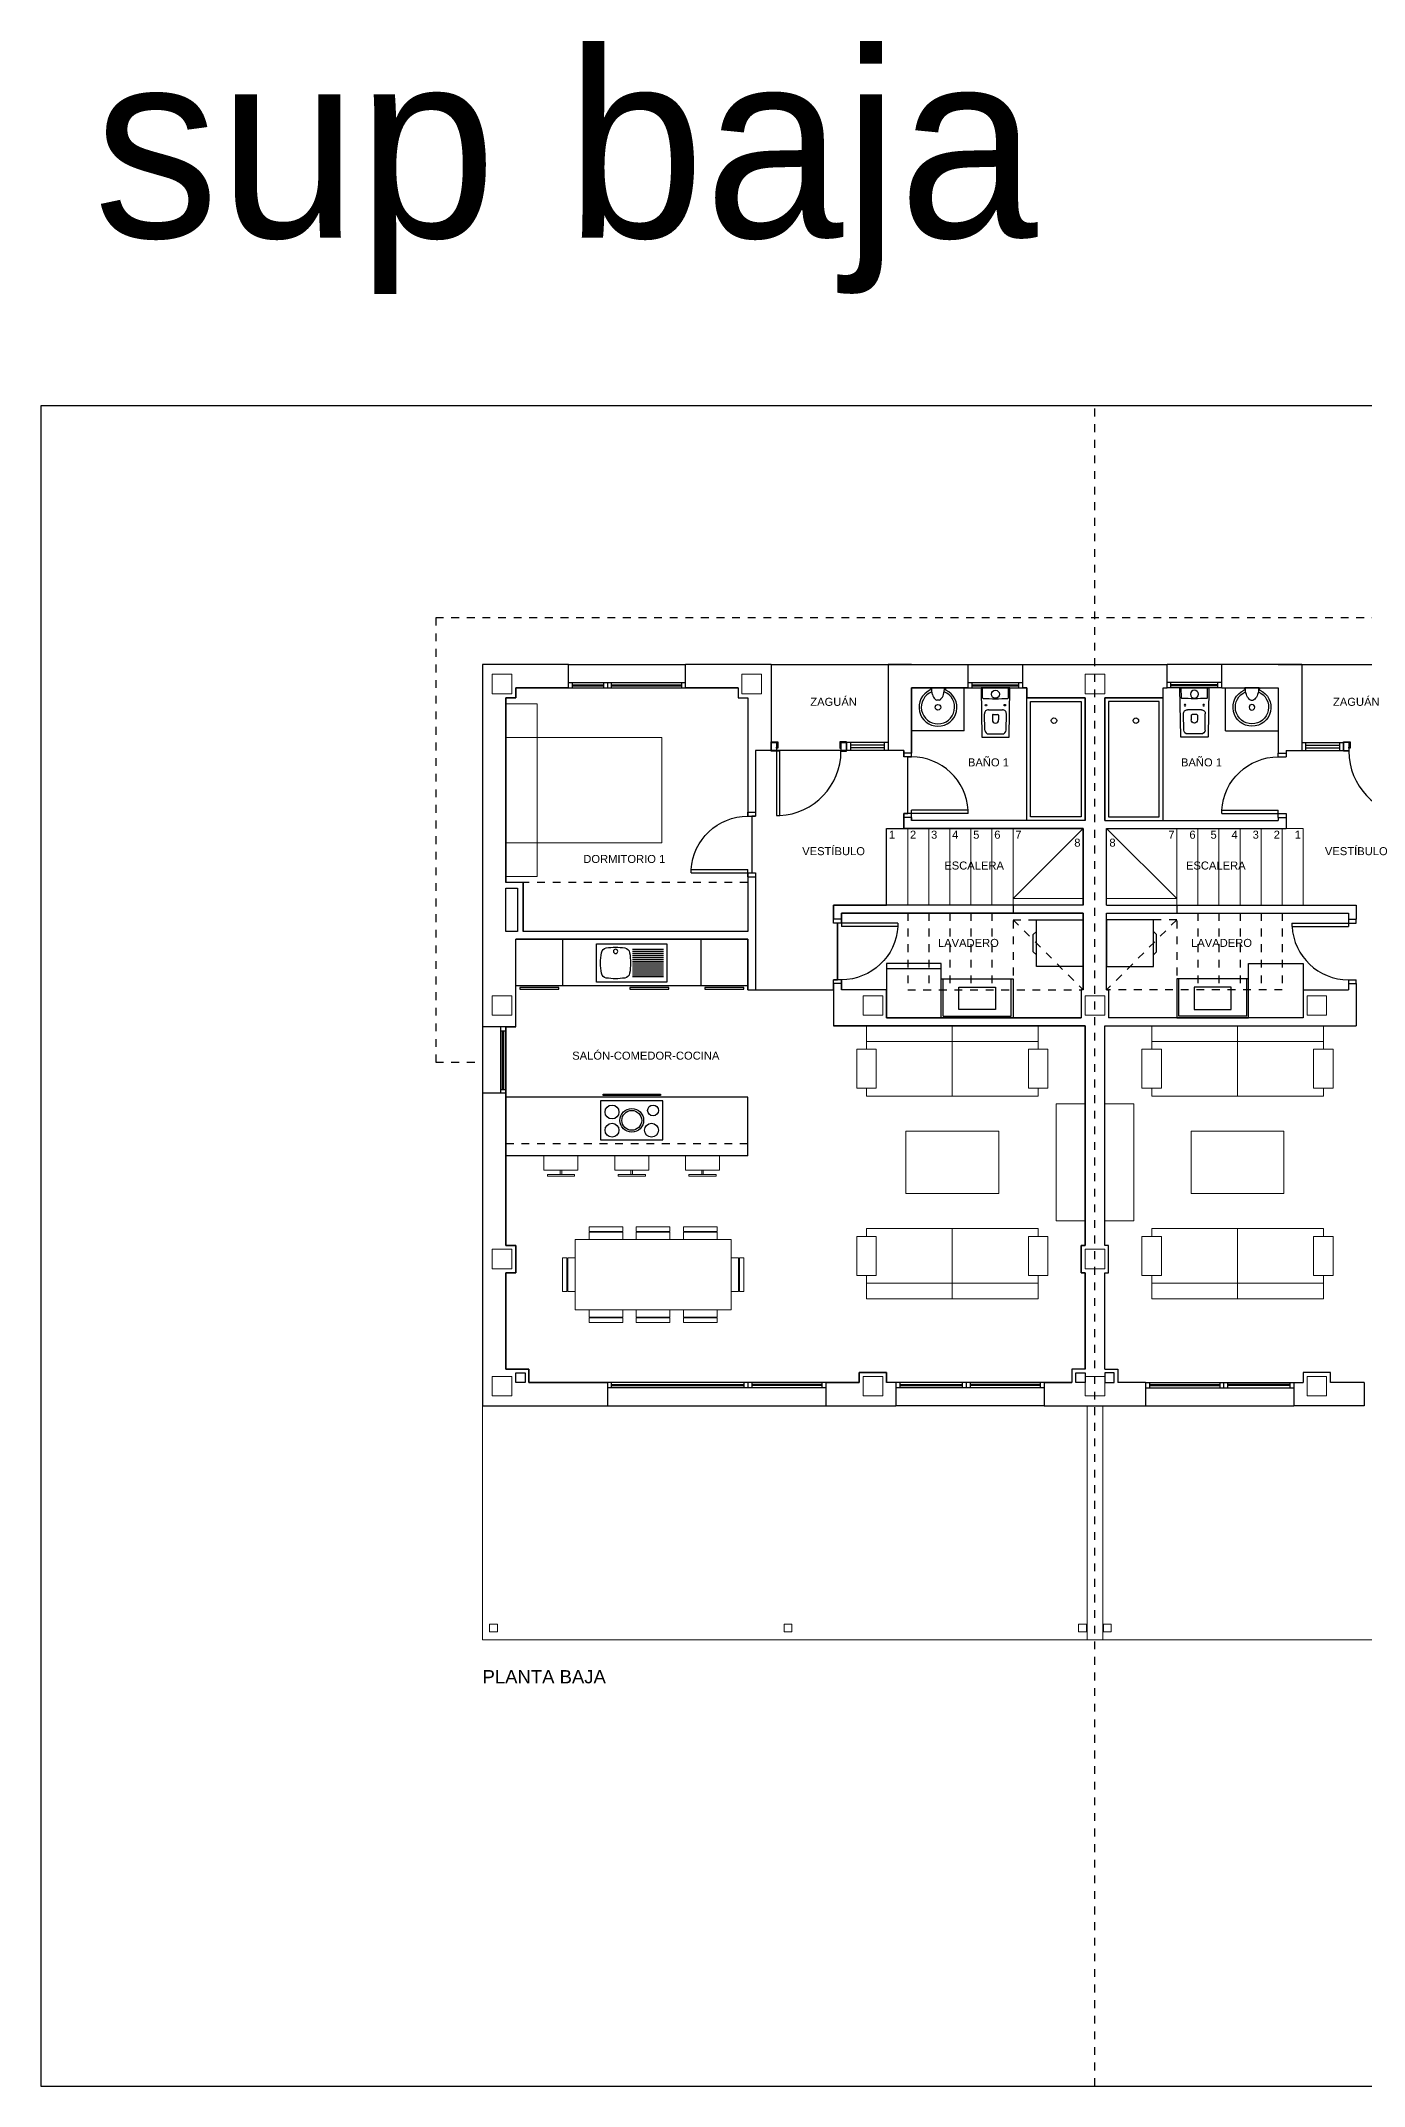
# Model space of a CAD drawing. Header units: millimetres. Extents: x 441156 to 441653, y 4514887 to 4515266.
# Drawn here: x 441397.92 to 441414.88, y 4515196.28 to 4515222.49 of the extents above; entities that cross this region are included whole.
import ezdxf
from ezdxf.enums import TextEntityAlignment as Align

# ---------------------------------------------------------------- set-up
doc = ezdxf.new("R2010")
doc.units = ezdxf.units.MM
doc.linetypes.add('CONTINUA', pattern=[0])
doc.linetypes.add('RAYITAS', pattern=[0.375, 0.25, -0.125])
for name, color, linetype, plot in [('01_cartela', 6, 'Continuous', False), ('01_med rodapié', 7, 'Continuous', False), ('01_superficies', 30, 'Continuous', False)]:
    doc.layers.add(name, color=color, linetype=linetype, plot=plot)
for name, color, linetype, lineweight in [('01_muebles_B', 254, 'Continuous', 5), ('01_pilares baja', 5, 'Continuous', 20), ('01_varios', 4, 'Continuous', 0)]:
    doc.layers.add(name, color=color, linetype=linetype, lineweight=lineweight)
for name, color, linetype in [('01_muros', 1, 'Continuous'), ('01_proyección', 4, 'RAYITAS'), ('01_puertas', 2, 'Continuous'), ('01_sanitarios', 250, 'Continuous'), ('01_tabiques', 3, 'Continuous'), ('01_texto cartela', 5, 'Continuous'), ('01_textos', 7, 'Continuous'), ('01_ventanas', 2, 'Continuous')]:
    doc.layers.add(name, color=color, linetype=linetype)
doc.styles.add('Century Gothic_6', font='', dxfattribs={"height": 11})
doc.styles.add('Estilo1', font='swissel.ttf')
doc.styles.add('NIEVES2', font='sanss___.ttf')
doc.styles.get('Century Gothic_6').set_extended_font_data('Century Gothic')

# ---------------------------------------------------------------- blocks, each defined once
blk = doc.blocks.new('P725-10')
for p, q in [((-0.05, 0.824), (-0.091, 0.824)), ((-0.091, 0.824), (-0.091, 0.1)), ((-0.05, 0.824), (-0.05, 0)), ((-0.775, 0.1), (-0.825, 0.1)), ((-0.825, 0), (-0.775, 0)), ((-0.775, 0.1), (-0.775, 0)), ((0, 0.1), (-0.091, 0.1)), ((-0.05, 0), (0, 0))]:
    blk.add_line(p, q)
blk.add_arc((-0.05, 0.1), 0.725, 93.2758, 180)
blk = doc.blocks.new('5-fuegos')
blk.add_lwpolyline([(-0.4, -0.25), (0.4, -0.25), (0.4, 0.25), (-0.4, 0.25)], close=True)
for centre, radius in [((-0.253, 0.107), 0.089), ((0, 0), 0.152), ((0, 0), 0.127), ((0.273, 0.127), 0.0693), ((-0.253, -0.127), 0.089), ((0.253, -0.127), 0.089)]:
    blk.add_circle(centre, radius)
blk = doc.blocks.new('A$C0D2B3CAA')
at = {"layer": '01_sanitarios', "ltscale": 0.5}
for p, q in [((0.49, 0.9), (0, 0.9)), ((0, 0.9), (0, 0)), ((0.07, 0.459), (0.07, 0.855)), ((0.095, 0.459), (0.095, 0.855)), ((0.12, 0.459), (0.12, 0.855)), ((0.145, 0.459), (0.145, 0.855)), ((0.17, 0.459), (0.17, 0.855)), ((0.195, 0.459), (0.195, 0.855)), ((0.22, 0.459), (0.22, 0.855)), ((0.245, 0.459), (0.245, 0.855)), ((0.27, 0.459), (0.27, 0.855)), ((0.295, 0.459), (0.295, 0.855)), ((0.32, 0.459), (0.32, 0.855)), ((0.345, 0.459), (0.345, 0.855)), ((0.37, 0.459), (0.37, 0.855)), ((0.395, 0.459), (0.395, 0.855)), ((0.42, 0.459), (0.42, 0.855)), ((0.49, 0), (0.49, 0.9)), ((0, 0), (0.49, 0))]:
    blk.add_line(p, q, dxfattribs=at)
blk.add_circle((0.394, 0.242), 0.0275, dxfattribs=at)
for centre, radius, start, end in [((0.793, 0.242), 0.75, 170.9213, 189.0787), ((0.126, 0.349), 0.075, 100.1148, 170.9213), ((0.245, -0.316), 0.75, 79.8852, 100.1148), ((0.364, 0.349), 0.075, 9.0787, 79.8852), ((-0.303, 0.242), 0.75, 350.9213, 9.0787), ((0.126, 0.135), 0.075, 189.0787, 259.8852), ((0.245, 0.8), 0.75, 259.8852, 280.1148), ((0.364, 0.135), 0.075, 280.1148, 350.9213)]:
    blk.add_arc(centre, radius, start, end, dxfattribs=at)
blk = doc.blocks.new('lavadora')
blk.add_lwpolyline([(0.6, 0), (0, 0), (0, 0.6), (0.6, 0.6)], close=True)
blk.add_lwpolyline([(0.6, 0.45), (0.64, 0.41), (0.64, 0.19), (0.6, 0.15)])
blk = doc.blocks.new('lav-encimera 2')
at = {"layer": '01_sanitarios'}
for p, q in [((-0.174, -0.017), (-0.174, 0.017)), ((-0.003, 0.107), (-0.019, 0.107)), ((0, 0.104), (0, -0.104)), ((-0.003, -0.107), (-0.019, -0.107))]:
    blk.add_line(p, q, dxfattribs=at)
blk.add_circle((-0.275, 0), 0.04, dxfattribs=at)
for centre, radius, start, end in [((-0.275, 0), 0.27, 24.8749, 335.1251), ((-0.275, 0), 0.237, 22.0656, 338.0564), ((-0.122, 0), 0.0553, 135.6956, 162.5904), ((-0.047, -0.072), 0.159, 106.8165, 135.6956), ((-0.003, -0.217), 0.311, 89.383, 106.8165), ((-0.018, 0.121), 0.0142, 210.5291, 266.214), ((-0.003, 0.104), 0.003, 360, 83.3159), ((-0.122, 0), 0.0553, 197.9532, 224.3044), ((-0.047, 0.073), 0.159, 224.3044, 253.1835), ((-0.003, 0.218), 0.311, 253.1835, 270.617), ((-0.018, -0.121), 0.0142, 93.786, 149.4709), ((-0.003, -0.104), 0.003, 276.6841, 360)]:
    blk.add_arc(centre, radius, start, end, dxfattribs=at)
blk = doc.blocks.new('duravit inodoro cisterna')
at = {"layer": '01_sanitarios', "linetype": 'Continuous'}
for p, q in [((-0.136, 0.541), (-0.14, 0.331)), ((0.086, 0.59), (-0.086, 0.59)), ((0.136, 0.541), (0.14, 0.331)), ((0.09, 0.28), (-0.09, 0.28)), ((-0.04, 0.35), (-0.04, 0.41)), ((0.03, 0.34), (-0.03, 0.34)), ((0.04, 0.35), (0.04, 0.41)), ((-0.166, 0.127), (-0.168, 0)), ((0.166, 0.127), (0.168, 0))]:
    blk.add_line(p, q, dxfattribs=at)
at = {"layer": '01_sanitarios', "linetype": 'Continuous', "flags": 128}
blk.add_lwpolyline([(0.181, 0, 0.414214), (0.185, 0.004), (0.185, 0.005), (0.175, 0.626, 0.436396), (0.171, 0.63), (-0.171, 0.63, 0.436396), (-0.175, 0.626), (-0.185, 0.005), (-0.185, 0.004, 0.414214), (-0.181, 0)], format="xyb", close=True, dxfattribs=at)
at = {"layer": '01_sanitarios', "linetype": 'Continuous'}
for centre, radius in [((-0.12, 0.22), 0.01), ((0, 0.08), 0.051), ((0.12, 0.22), 0.01)]:
    blk.add_circle(centre, radius, dxfattribs=at)
for centre, radius, start, end in [((-0.086, 0.54), 0.05, 90, 179.076), ((0.086, 0.54), 0.05, 0.924, 90), ((-0.09, 0.33), 0.05, 179.076, 270), ((0, 0.41), 0.04, 0, 180), ((-0.03, 0.35), 0.01, 180, 270), ((0.03, 0.35), 0.01, 270, 0), ((0.09, 0.33), 0.05, 270, 0.924), ((-0.159, 0.127), 0.007, 93.0641, 179.076), ((0, -2.844), 2.982, 86.9359, 93.0641), ((0.159, 0.127), 0.007, 0.924, 86.9359)]:
    blk.add_arc(centre, radius, start, end, dxfattribs=at)

msp = doc.modelspace()

# ---------------------------------------------------------------- linework, layer by layer
at = {"layer": '01_cartela', "color": 1}
msp.add_lwpolyline([(441397.922, 4515217.813), (441397.922, 4515196.278), (441428.56, 4515196.278), (441428.56, 4515217.813)], close=True, dxfattribs=at)
at = {"layer": '01_med rodapié', "color": 7, "linetype": 'CONTINUA', "elevation": 0}
msp.add_lwpolyline([(441406.983, 4515210.328), (441406.983, 4515210.978)], dxfattribs=at)
at = {"layer": '01_muebles_B', "linetype": 'CONTINUA'}
for p, q in [((441404.283, 4515213.563, 0), (441404.283, 4515212.213, 0)), ((441409.605, 4515209.868, 0), (441409.605, 4515208.968, 0)), ((441413.261, 4515209.868, 0), (441413.261, 4515208.968, 0)), ((441410.705, 4515209.668, 0), (441408.505, 4515209.668, 0)), ((441412.161, 4515209.668, 0), (441414.361, 4515209.668, 0)), ((441409.605, 4515206.368, 0), (441409.605, 4515207.268, 0)), ((441413.261, 4515206.368, 0), (441413.261, 4515207.268, 0)), ((441410.705, 4515206.568, 0), (441408.505, 4515206.568, 0)), ((441412.161, 4515206.568, 0), (441414.361, 4515206.568, 0))]:
    msp.add_line(p, q, dxfattribs=at)
at = {"layer": '01_muebles_B', "linetype": 'CONTINUA', "elevation": 0}
for points in [[(441403.884, 4515213.563), (441403.884, 4515213.993), (441404.283, 4515213.993), (441404.283, 4515213.563)], [(441405.883, 4515212.213), (441403.883, 4515212.213), (441403.883, 4515213.563), (441405.883, 4515213.563)], [(441403.884, 4515212.213), (441403.884, 4515211.783), (441404.283, 4515211.783), (441404.283, 4515212.213)], [(441408.38, 4515209.568), (441408.38, 4515209.068), (441408.63, 4515209.068), (441408.63, 4515209.568)], [(441410.83, 4515209.568), (441410.83, 4515209.068), (441410.58, 4515209.068), (441410.58, 4515209.568)], [(441412.036, 4515209.568), (441412.036, 4515209.068), (441412.286, 4515209.068), (441412.286, 4515209.568)], [(441414.486, 4515209.568), (441414.486, 4515209.068), (441414.236, 4515209.068), (441414.236, 4515209.568)], [(441411.308, 4515207.369), (441410.934, 4515207.369), (441410.934, 4515208.867), (441411.308, 4515208.867)], [(441411.558, 4515207.369), (441411.932, 4515207.369), (441411.932, 4515208.867), (441411.558, 4515208.867)], [(441410.2, 4515207.718), (441410.2, 4515208.518), (441409.011, 4515208.518), (441409.011, 4515207.718)], [(441412.667, 4515207.718), (441412.667, 4515208.518), (441413.856, 4515208.518), (441413.856, 4515207.718)], [(441404.77, 4515207.128), (441406.77, 4515207.128), (441406.77, 4515206.228), (441404.77, 4515206.228)], [(441404.95, 4515207.29), (441405.381, 4515207.29), (441405.381, 4515207.233), (441404.95, 4515207.233)], [(441404.95, 4515207.222), (441405.381, 4515207.222), (441405.381, 4515207.128), (441404.95, 4515207.128)], [(441405.554, 4515207.29), (441405.986, 4515207.29), (441405.986, 4515207.233), (441405.554, 4515207.233)], [(441405.554, 4515207.222), (441405.986, 4515207.222), (441405.986, 4515207.128), (441405.554, 4515207.128)], [(441406.159, 4515207.29), (441406.591, 4515207.29), (441406.591, 4515207.233), (441406.159, 4515207.233)], [(441406.159, 4515207.222), (441406.591, 4515207.222), (441406.591, 4515207.128), (441406.159, 4515207.128)], [(441408.38, 4515206.668), (441408.38, 4515207.168), (441408.63, 4515207.168), (441408.63, 4515206.668)], [(441410.83, 4515206.668), (441410.83, 4515207.168), (441410.58, 4515207.168), (441410.58, 4515206.668)], [(441412.036, 4515206.668), (441412.036, 4515207.168), (441412.286, 4515207.168), (441412.286, 4515206.668)], [(441414.486, 4515206.668), (441414.486, 4515207.168), (441414.236, 4515207.168), (441414.236, 4515206.668)], [(441404.607, 4515206.893), (441404.607, 4515206.462), (441404.665, 4515206.462), (441404.665, 4515206.893)], [(441404.676, 4515206.893), (441404.676, 4515206.462), (441404.77, 4515206.462), (441404.77, 4515206.893)], [(441406.864, 4515206.893), (441406.864, 4515206.462), (441406.77, 4515206.462), (441406.77, 4515206.893)], [(441406.933, 4515206.893), (441406.933, 4515206.462), (441406.875, 4515206.462), (441406.875, 4515206.893)], [(441404.95, 4515206.134), (441405.381, 4515206.134), (441405.381, 4515206.228), (441404.95, 4515206.228)], [(441404.95, 4515206.065), (441405.381, 4515206.065), (441405.381, 4515206.123), (441404.95, 4515206.123)], [(441405.554, 4515206.134), (441405.986, 4515206.134), (441405.986, 4515206.228), (441405.554, 4515206.228)], [(441405.554, 4515206.065), (441405.986, 4515206.065), (441405.986, 4515206.123), (441405.554, 4515206.123)], [(441406.159, 4515206.134), (441406.591, 4515206.134), (441406.591, 4515206.228), (441406.159, 4515206.228)], [(441406.159, 4515206.065), (441406.591, 4515206.065), (441406.591, 4515206.123), (441406.159, 4515206.123)]]:
    msp.add_lwpolyline(points, close=True, dxfattribs=at)
for points in [[(441408.505, 4515209.568), (441408.505, 4515209.868), (441410.705, 4515209.868), (441410.705, 4515209.568)], [(441414.361, 4515209.568), (441414.361, 4515209.868), (441412.161, 4515209.868), (441412.161, 4515209.568)], [(441410.705, 4515209.068), (441410.705, 4515208.968), (441408.505, 4515208.968), (441408.505, 4515209.068)], [(441412.161, 4515209.068), (441412.161, 4515208.968), (441414.361, 4515208.968), (441414.361, 4515209.068)], [(441410.705, 4515207.168), (441410.705, 4515207.268), (441408.505, 4515207.268), (441408.505, 4515207.168)], [(441412.161, 4515207.168), (441412.161, 4515207.268), (441414.361, 4515207.268), (441414.361, 4515207.168)], [(441408.505, 4515206.668), (441408.505, 4515206.368), (441410.705, 4515206.368), (441410.705, 4515206.668)], [(441414.361, 4515206.668), (441414.361, 4515206.368), (441412.161, 4515206.368), (441412.161, 4515206.668)]]:
    msp.add_lwpolyline(points, dxfattribs=at)
at = {"layer": '01_muebles_B', "linetype": 'CONTINUA'}
for points in [[(441404.371, 4515208.203), (441404.371, 4515208.018), (441404.806, 4515208.018), (441404.806, 4515208.203)], [(441405.713, 4515208.203), (441405.713, 4515208.018), (441405.279, 4515208.018), (441405.279, 4515208.203)], [(441406.62, 4515208.203), (441406.62, 4515208.018), (441406.186, 4515208.018), (441406.186, 4515208.203)]]:
    msp.add_lwpolyline(points, dxfattribs=at)
for points in [[(441404.764, 4515207.941), (441404.764, 4515207.961), (441404.414, 4515207.961), (441404.414, 4515207.941)], [(441404.598, 4515207.961), (441404.598, 4515208.018), (441404.578, 4515208.018), (441404.578, 4515207.961)], [(441405.32, 4515207.941), (441405.32, 4515207.961), (441405.67, 4515207.961), (441405.67, 4515207.941)], [(441405.486, 4515207.961), (441405.486, 4515208.018), (441405.506, 4515208.018), (441405.506, 4515207.961)], [(441406.228, 4515207.941), (441406.228, 4515207.961), (441406.578, 4515207.961), (441406.578, 4515207.941)], [(441406.393, 4515207.961), (441406.393, 4515208.018), (441406.413, 4515208.018), (441406.413, 4515207.961)]]:
    msp.add_lwpolyline(points, close=True, dxfattribs=at)
at = {"layer": '01_muros'}
for p, q in [((441404.683, 4515214.498, 0), (441403.583, 4515214.498, 0)), ((441403.583, 4515214.498, 0), (441403.583, 4515209.853, 0)), ((441404.683, 4515214.198, 0), (441404.683, 4515214.498, 0)), ((441407.283, 4515214.498, 0), (441406.183, 4515214.498, 0)), ((441406.183, 4515214.198, 0), (441406.183, 4515214.498, 0)), ((441407.283, 4515214.498, 0), (441407.283, 4515213.398, 0)), ((441409.083, 4515214.498, 0), (441408.783, 4515214.498, 0)), ((441408.783, 4515214.498, 0), (441408.783, 4515213.398, 0)), ((441408.783, 4515214.498, 0), (441409.808, 4515214.498, 0)), ((441409.808, 4515214.198, 0), (441409.808, 4515214.498, 0)), ((441410.508, 4515214.498, 0), (441412.358, 4515214.498, 0)), ((441410.508, 4515214.198, 0), (441410.508, 4515214.498, 0)), ((441412.358, 4515214.198, 0), (441412.358, 4515214.498, 0)), ((441414.083, 4515214.498, 0), (441413.058, 4515214.498, 0)), ((441413.058, 4515214.198, 0), (441413.058, 4515214.498, 0)), ((441413.783, 4515214.498, 0), (441414.083, 4515214.498, 0)), ((441414.083, 4515214.498, 0), (441414.083, 4515213.398, 0)), ((441404.008, 4515209.853, 0), (441403.583, 4515209.853, 0)), ((441403.883, 4515209.003, 0), (441403.583, 4515209.003, 0)), ((441403.583, 4515209.003, 0), (441403.583, 4515204.998, 0)), ((441405.183, 4515205.298, 0), (441405.183, 4515204.998, 0)), ((441407.983, 4515205.298, 0), (441407.983, 4515204.998, 0)), ((441408.883, 4515205.298, 0), (441408.883, 4515204.998, 0)), ((441410.783, 4515205.298, 0), (441410.783, 4515204.998, 0)), ((441412.083, 4515205.298, 0), (441412.083, 4515204.998, 0)), ((441413.983, 4515205.298, 0), (441413.983, 4515204.998, 0)), ((441414.883, 4515205.298, 0), (441414.883, 4515204.998, 0)), ((441403.583, 4515204.998, 0), (441405.183, 4515204.998, 0)), ((441407.983, 4515204.998, 0), (441408.883, 4515204.998, 0)), ((441410.783, 4515204.998, 0), (441412.083, 4515204.998, 0)), ((441414.883, 4515204.998, 0), (441413.983, 4515204.998, 0))]:
    msp.add_line(p, q, dxfattribs=at)
at = {"layer": '01_pilares baja'}
for points in [[(441403.958, 4515214.123), (441403.708, 4515214.123), (441403.708, 4515214.373), (441403.958, 4515214.373), (441403.958, 4515214.123)], [(441407.158, 4515214.123), (441406.908, 4515214.123), (441406.908, 4515214.373), (441407.158, 4515214.373), (441407.158, 4515214.123)], [(441411.308, 4515214.373), (441411.558, 4515214.373), (441411.558, 4515214.123), (441411.308, 4515214.123), (441411.308, 4515214.373)], [(441403.958, 4515210.003), (441403.708, 4515210.003), (441403.708, 4515210.253), (441403.958, 4515210.253), (441403.958, 4515210.003)], [(441408.713, 4515210.003), (441408.463, 4515210.003), (441408.463, 4515210.253), (441408.713, 4515210.253), (441408.713, 4515210.003)], [(441411.308, 4515210.003), (441411.558, 4515210.003), (441411.558, 4515210.253), (441411.308, 4515210.253), (441411.308, 4515210.003)], [(441414.153, 4515210.003), (441414.403, 4515210.003), (441414.403, 4515210.253), (441414.153, 4515210.253), (441414.153, 4515210.003)], [(441403.958, 4515206.753), (441403.708, 4515206.753), (441403.708, 4515207.003), (441403.958, 4515207.003), (441403.958, 4515206.753)], [(441411.308, 4515206.753), (441411.558, 4515206.753), (441411.558, 4515207.003), (441411.308, 4515207.003), (441411.308, 4515206.753)], [(441403.958, 4515205.123), (441403.708, 4515205.123), (441403.708, 4515205.373), (441403.958, 4515205.373), (441403.958, 4515205.123)], [(441408.713, 4515205.123), (441408.463, 4515205.123), (441408.463, 4515205.373), (441408.713, 4515205.373), (441408.713, 4515205.123)], [(441411.308, 4515205.123), (441411.558, 4515205.123), (441411.558, 4515205.373), (441411.308, 4515205.373), (441411.308, 4515205.123)], [(441414.153, 4515205.123), (441414.403, 4515205.123), (441414.403, 4515205.373), (441414.153, 4515205.373), (441414.153, 4515205.123)]]:
    msp.add_lwpolyline(points, close=True, dxfattribs=at)
at = {"layer": '01_proyección', "color": 10, "ltscale": 0.25}
msp.add_line((441411.433, 4515196.278), (441411.433, 4515217.813, 0), dxfattribs=at)
at = {"layer": '01_proyección', "color": 120, "ltscale": 0.25}
for p, q in [((441406.983, 4515211.703, 0), (441404.103, 4515211.703, 0)), ((441409.033, 4515211.313, 0), (441409.033, 4515210.328, 0)), ((441409.303, 4515211.313, 0), (441409.303, 4515210.328, 0)), ((441409.573, 4515211.313, 0), (441409.573, 4515210.328, 0)), ((441409.843, 4515211.313, 0), (441409.843, 4515210.328, 0)), ((441410.113, 4515211.313, 0), (441410.113, 4515210.328, 0)), ((441410.383, 4515211.413, 0), (441410.383, 4515210.328, 0)), ((441412.483, 4515211.413, 0), (441412.483, 4515210.328, 0)), ((441412.753, 4515211.313, 0), (441412.753, 4515210.328, 0)), ((441413.023, 4515211.313, 0), (441413.023, 4515210.328, 0)), ((441413.293, 4515211.313, 0), (441413.293, 4515210.328, 0)), ((441413.563, 4515211.313, 0), (441413.563, 4515210.328, 0)), ((441413.833, 4515211.313, 0), (441413.833, 4515210.328, 0)), ((441410.383, 4515211.228, 0), (441411.283, 4515211.228, 0)), ((441410.383, 4515211.228, 0), (441411.283, 4515210.328, 0)), ((441412.483, 4515211.228, 0), (441411.583, 4515211.228, 0)), ((441412.483, 4515211.228, 0), (441411.583, 4515210.328, 0)), ((441409.033, 4515210.328, 0), (441411.258, 4515210.328, 0)), ((441413.833, 4515210.328, 0), (441411.608, 4515210.328, 0)), ((441406.983, 4515208.353, 0), (441403.883, 4515208.353, 0))]:
    msp.add_line(p, q, dxfattribs=at)
at = {"layer": '01_proyección', "color": 120, "ltscale": 0.25, "elevation": 0}
msp.add_lwpolyline([(441419.283, 4515209.403), (441419.883, 4515209.403), (441419.883, 4515215.098), (441402.983, 4515215.098), (441402.983, 4515209.403), (441403.583, 4515209.403)], dxfattribs=at)
at = {"layer": '01_puertas', "color": 2, "linetype": 'CONTINUA'}
for p, q in [((441407.293, 4515213.398, 0), (441407.353, 4515213.398, 0)), ((441407.353, 4515213.428, 0), (441407.353, 4515213.398, 0)), ((441407.368, 4515213.498, 0), (441407.368, 4515213.438, 0)), ((441408.163, 4515213.498, 0), (441408.163, 4515213.438, 0)), ((441408.178, 4515213.428, 0), (441408.178, 4515213.398, 0)), ((441408.248, 4515213.498, 0), (441408.248, 4515213.398, 0)), ((441408.783, 4515213.498, 0), (441408.248, 4515213.498, 0)), ((441408.783, 4515213.398, 0), (441408.248, 4515213.398, 0)), ((441408.298, 4515213.498, 0), (441408.298, 4515213.398, 0)), ((441408.733, 4515213.465, 0), (441408.298, 4515213.465, 0)), ((441408.733, 4515213.431, 0), (441408.298, 4515213.431, 0)), ((441408.733, 4515213.498, 0), (441408.733, 4515213.398, 0)), ((441414.083, 4515213.498, 0), (441414.618, 4515213.498, 0)), ((441414.083, 4515213.398, 0), (441414.618, 4515213.398, 0)), ((441414.133, 4515213.498, 0), (441414.133, 4515213.398, 0)), ((441414.133, 4515213.465, 0), (441414.568, 4515213.465, 0)), ((441414.133, 4515213.431, 0), (441414.568, 4515213.431, 0)), ((441414.568, 4515213.498, 0), (441414.568, 4515213.398, 0)), ((441414.618, 4515213.498, 0), (441414.618, 4515213.398, 0)), ((441414.688, 4515213.428, 0), (441414.688, 4515213.398, 0)), ((441414.703, 4515213.498, 0), (441414.703, 4515213.438, 0))]:
    msp.add_line(p, q, dxfattribs=at)
at = {"layer": '01_puertas', "color": 2, "linetype": 'CONTINUA', "elevation": 0}
for points in [[(441407.368, 4515213.508), (441407.368, 4515213.498), (441407.283, 4515213.498), (441407.283, 4515213.508)], [(441407.353, 4515213.398), (441407.283, 4515213.398), (441407.283, 4515213.498), (441407.353, 4515213.498)], [(441407.353, 4515213.398), (441407.353, 4515213.388), (441407.283, 4515213.388), (441407.283, 4515213.398)], [(441407.368, 4515213.438), (441407.368, 4515213.428), (441407.353, 4515213.428), (441407.353, 4515213.438)], [(441408.163, 4515213.508), (441408.163, 4515213.498), (441408.248, 4515213.498), (441408.248, 4515213.508)], [(441408.163, 4515213.438), (441408.163, 4515213.428), (441408.178, 4515213.428), (441408.178, 4515213.438)], [(441408.178, 4515213.398), (441408.178, 4515213.388), (441408.248, 4515213.388), (441408.248, 4515213.398)], [(441414.703, 4515213.508), (441414.703, 4515213.498), (441414.618, 4515213.498), (441414.618, 4515213.508)], [(441414.688, 4515213.398), (441414.688, 4515213.388), (441414.618, 4515213.388), (441414.618, 4515213.398)], [(441414.703, 4515213.438), (441414.703, 4515213.428), (441414.688, 4515213.428), (441414.688, 4515213.438)], [(441407.353, 4515213.388), (441407.353, 4515212.563), (441407.393, 4515212.563), (441407.393, 4515213.388)]]:
    msp.add_lwpolyline(points, close=True, dxfattribs=at)
for points in [[(441408.178, 4515213.498), (441408.178, 4515213.398)], [(441408.248, 4515213.398), (441408.248, 4515213.498)], [(441414.618, 4515213.398), (441414.618, 4515213.498)], [(441414.688, 4515213.498), (441414.688, 4515213.398)]]:
    msp.add_lwpolyline(points, dxfattribs=at)
at = {"layer": '01_puertas', "color": 2, "linetype": 'CONTINUA'}
for centre, start, end in [((441407.351, 4515213.389, 0), 272.8856, 359.9505), ((441415.515, 4515213.389, 0), 180.0495, 267.1144)]:
    msp.add_arc(centre, 0.827, start, end, dxfattribs=at)
at = {"layer": '01_sanitarios', "linetype": 'CONTINUA'}
for p, q in [((441409.758, 4515213.648, 0), (441409.758, 4515214.198, 0)), ((441413.108, 4515213.648, 0), (441413.108, 4515214.198, 0)), ((441409.758, 4515213.648, 0), (441409.083, 4515213.648, 0)), ((441413.108, 4515213.648, 0), (441413.783, 4515213.648, 0)), ((441404.608, 4515210.978, 0), (441404.608, 4515210.378, 0)), ((441406.383, 4515210.978, 0), (441406.383, 4515210.378, 0)), ((441409.463, 4515210.598, 0), (441408.763, 4515210.598, 0)), ((441406.983, 4515210.378, 0), (441404.008, 4515210.378, 0)), ((441409.488, 4515209.993, 0), (441409.488, 4515210.468, 0)), ((441410.358, 4515209.993, 0), (441410.358, 4515210.468, 0)), ((441412.508, 4515209.993, 0), (441412.508, 4515210.468, 0)), ((441413.378, 4515209.993, 0), (441413.378, 4515210.468, 0)), ((441409.488, 4515209.993, 0), (441410.358, 4515209.993, 0)), ((441413.378, 4515209.993, 0), (441412.508, 4515209.993, 0)), ((441406.983, 4515208.953, 0), (441403.883, 4515208.953, 0)), ((441406.983, 4515208.203, 0), (441406.983, 4515208.953, 0)), ((441406.983, 4515208.203, 0), (441403.883, 4515208.203, 0))]:
    msp.add_line(p, q, dxfattribs=at)
at = {"layer": '01_sanitarios', "linetype": 'CONTINUA', "elevation": 0}
for points in [[(441410.558, 4515214.073), (441411.308, 4515214.073), (441411.308, 4515212.498), (441410.558, 4515212.498)], [(441410.608, 4515214.023), (441411.258, 4515214.023), (441411.258, 4515212.548), (441410.608, 4515212.548)], [(441412.308, 4515214.073), (441411.558, 4515214.073), (441411.558, 4515212.498), (441412.308, 4515212.498)], [(441412.258, 4515214.023), (441411.608, 4515214.023), (441411.608, 4515212.548), (441412.258, 4515212.548)], [(441408.763, 4515210.668), (441408.763, 4515209.968), (441409.463, 4515209.968), (441409.463, 4515210.668)], [(441414.103, 4515210.668), (441414.103, 4515209.968), (441413.403, 4515209.968), (441413.403, 4515210.668)], [(441404.061, 4515210.358), (441404.061, 4515210.338), (441404.561, 4515210.338), (441404.561, 4515210.358)], [(441406.433, 4515210.358), (441406.433, 4515210.338), (441406.933, 4515210.338), (441406.933, 4515210.358)], [(441409.463, 4515210.468), (441410.383, 4515210.468), (441410.383, 4515209.968), (441409.463, 4515209.968)], [(441409.687, 4515210.361), (441410.159, 4515210.361), (441410.159, 4515210.075), (441409.687, 4515210.075)], [(441413.403, 4515210.468), (441412.483, 4515210.468), (441412.483, 4515209.968), (441413.403, 4515209.968)], [(441413.179, 4515210.361), (441412.707, 4515210.361), (441412.707, 4515210.075), (441413.179, 4515210.075)]]:
    msp.add_lwpolyline(points, close=True, dxfattribs=at)
at = {"layer": '01_sanitarios', "linetype": 'CONTINUA'}
for points in [[(441405.47, 4515210.358), (441405.47, 4515210.338), (441405.97, 4515210.338), (441405.97, 4515210.358)], [(441405.863, 4515208.973), (441405.128, 4515208.973), (441405.128, 4515208.993), (441405.863, 4515208.993)]]:
    msp.add_lwpolyline(points, close=True, dxfattribs=at)
for centre in [(441410.908, 4515213.779, 0), (441411.958, 4515213.779, 0)]:
    msp.add_circle(centre, 0.035, dxfattribs=at)
at = {"layer": '01_superficies', "linetype": 'CONTINUA', "elevation": 0}
for points in [[(441404.008, 4515214.198), (441406.858, 4515214.198), (441406.858, 4515214.073), (441406.983, 4515214.073), (441406.983, 4515212.554), (441407.033, 4515212.554), (441407.033, 4515211.829), (441406.983, 4515211.824), (441406.983, 4515211.078), (441404.103, 4515211.078), (441404.103, 4515211.703), (441403.883, 4515211.703), (441403.883, 4515214.073), (441404.008, 4515214.073)], [(441409.033, 4515213.314), (441409.083, 4515213.314), (441409.083, 4515214.198), (441410.558, 4515214.198), (441410.558, 4515214.073), (441411.308, 4515214.073), (441411.308, 4515212.498), (441409.083, 4515212.498), (441409.083, 4515212.539), (441409.083, 4515212.589), (441409.033, 4515212.589)], [(441408.763, 4515212.398), (441411.283, 4515212.398), (441411.283, 4515211.413), (441408.763, 4515211.413)], [(441408.133, 4515210.458), (441408.133, 4515211.183), (441408.183, 4515211.187), (441408.183, 4515211.313), (441411.283, 4515211.313), (441411.283, 4515210.328), (441411.258, 4515210.328), (441411.258, 4515209.968), (441408.763, 4515209.968), (441408.763, 4515210.328), (441408.183, 4515210.328), (441408.183, 4515210.458), (441408.133, 4515210.458), (441408.133, 4515211.183)], [(441404.008, 4515210.978), (441406.983, 4515210.978), (441406.983, 4515210.328), (441408.083, 4515210.328), (441408.083, 4515209.868), (441411.308, 4515209.868), (441411.308, 4515207.053), (441411.258, 4515207.053), (441411.258, 4515206.703), (441411.308, 4515206.703), (441411.308, 4515205.468), (441411.138, 4515205.468), (441411.138, 4515205.298), (441408.763, 4515205.298), (441408.763, 4515205.423), (441408.413, 4515205.423), (441408.413, 4515205.298), (441404.178, 4515205.298), (441404.178, 4515205.468), (441403.883, 4515205.468), (441403.883, 4515206.703), (441404.008, 4515206.703), (441404.008, 4515207.053), (441403.883, 4515207.053), (441403.883, 4515209.853), (441404.008, 4515209.853)]]:
    msp.add_lwpolyline(points, close=True, dxfattribs=at)
msp.add_lwpolyline([(441407.083, 4515213.398), (441407.083, 4515212.554), (441407.033, 4515212.554), (441407.033, 4515211.829), (441407.083, 4515211.829), (441407.083, 4515210.328), (441408.083, 4515210.328), (441408.083, 4515210.458), (441408.133, 4515210.458), (441408.133, 4515211.183), (441408.083, 4515211.183), (441408.083, 4515211.413), (441408.763, 4515211.413), (441408.763, 4515212.398), (441408.983, 4515212.398), (441408.983, 4515212.589), (441409.033, 4515212.589), (441409.033, 4515213.314), (441408.983, 4515213.314), (441408.983, 4515213.398), (441407.083, 4515213.398)], dxfattribs=at)
at = {"layer": '01_tabiques'}
for p, q in [((441404.683, 4515214.198, 0), (441404.008, 4515214.198, 0)), ((441404.008, 4515214.198, 0), (441404.008, 4515214.073, 0)), ((441406.858, 4515214.198, 0), (441406.183, 4515214.198, 0)), ((441406.858, 4515214.198, 0), (441406.858, 4515214.073, 0)), ((441409.083, 4515214.198, 0), (441409.083, 4515213.364, 0)), ((441409.808, 4515214.198, 0), (441409.083, 4515214.198, 0)), ((441410.558, 4515214.198, 0), (441410.508, 4515214.198, 0)), ((441410.558, 4515214.073, 0), (441410.558, 4515214.198, 0)), ((441412.308, 4515214.073, 0), (441412.308, 4515214.198, 0)), ((441412.308, 4515214.198, 0), (441412.358, 4515214.198, 0)), ((441413.058, 4515214.198, 0), (441413.783, 4515214.198, 0)), ((441413.783, 4515214.198, 0), (441413.783, 4515213.364, 0)), ((441403.883, 4515214.073, 0), (441403.883, 4515211.703, 0)), ((441404.008, 4515214.073, 0), (441403.883, 4515214.073, 0)), ((441406.858, 4515214.073, 0), (441406.983, 4515214.073, 0)), ((441406.983, 4515214.073, 0), (441406.983, 4515212.604, 0)), ((441411.308, 4515214.073, 0), (441410.558, 4515214.073, 0)), ((441411.308, 4515212.498, 0), (441411.308, 4515214.073, 0)), ((441411.558, 4515212.498, 0), (441411.558, 4515214.073, 0)), ((441411.558, 4515214.073, 0), (441412.308, 4515214.073, 0)), ((441407.283, 4515213.398, 0), (441407.083, 4515213.398, 0)), ((441407.083, 4515213.398, 0), (441407.083, 4515212.604, 0)), ((441408.983, 4515213.398, 0), (441408.783, 4515213.398, 0)), ((441408.983, 4515213.398, 0), (441408.983, 4515213.364, 0)), ((441413.883, 4515213.398, 0), (441414.083, 4515213.398, 0)), ((441413.883, 4515213.398, 0), (441413.883, 4515213.364, 0)), ((441409.083, 4515213.364, 0), (441408.983, 4515213.364, 0)), ((441413.783, 4515213.364, 0), (441413.883, 4515213.364, 0)), ((441406.983, 4515212.604, 0), (441407.083, 4515212.604, 0)), ((441408.983, 4515212.539, 0), (441408.983, 4515212.398, 0)), ((441409.083, 4515212.539, 0), (441408.983, 4515212.539, 0)), ((441411.283, 4515212.398, 0), (441408.983, 4515212.398, 0)), ((441409.083, 4515212.539, 0), (441409.083, 4515212.498, 0)), ((441411.308, 4515212.498, 0), (441409.083, 4515212.498, 0)), ((441411.283, 4515211.413, 0), (441411.283, 4515212.398, 0)), ((441411.583, 4515212.398, 0), (441413.883, 4515212.398, 0)), ((441411.583, 4515211.413, 0), (441411.583, 4515212.398, 0)), ((441411.608, 4515212.498, 0), (441413.783, 4515212.498, 0)), ((441413.783, 4515212.539, 0), (441413.783, 4515212.498, 0)), ((441413.783, 4515212.539, 0), (441413.883, 4515212.539, 0)), ((441413.883, 4515212.539, 0), (441413.883, 4515212.398, 0)), ((441404.103, 4515211.703, 0), (441403.883, 4515211.703, 0)), ((441404.103, 4515211.703, 0), (441404.103, 4515211.078, 0)), ((441406.983, 4515211.779, 0), (441406.983, 4515211.078, 0)), ((441406.983, 4515211.779, 0), (441407.083, 4515211.779, 0)), ((441407.083, 4515211.779, 0), (441407.083, 4515210.328, 0)), ((441411.283, 4515211.413, 0), (441408.083, 4515211.413, 0)), ((441408.083, 4515211.413, 0), (441408.083, 4515211.233, 0)), ((441408.083, 4515211.413, 0), (441408.083, 4515211.233, 0)), ((441411.283, 4515211.313, 0), (441408.183, 4515211.313, 0)), ((441408.183, 4515211.313, 0), (441408.183, 4515211.233, 0)), ((441408.183, 4515211.313, 0), (441408.183, 4515211.233, 0)), ((441411.283, 4515210.328, 0), (441411.283, 4515211.313, 0)), ((441411.583, 4515211.413, 0), (441414.783, 4515211.413, 0)), ((441411.583, 4515210.328, 0), (441411.583, 4515211.313, 0)), ((441411.583, 4515211.313, 0), (441414.683, 4515211.313, 0)), ((441414.683, 4515211.313, 0), (441414.683, 4515211.233, 0)), ((441414.683, 4515211.313, 0), (441414.683, 4515211.233, 0)), ((441414.783, 4515211.413, 0), (441414.783, 4515211.233, 0)), ((441414.783, 4515211.413, 0), (441414.783, 4515211.233, 0)), ((441406.983, 4515211.078, 0), (441404.103, 4515211.078, 0)), ((441408.183, 4515211.233, 0), (441408.083, 4515211.233, 0)), ((441414.683, 4515211.233, 0), (441414.783, 4515211.233, 0)), ((441406.983, 4515210.978, 0), (441404.008, 4515210.978, 0)), ((441404.008, 4515209.853, 0), (441404.008, 4515210.978, 0)), ((441406.983, 4515210.978, 0), (441406.983, 4515210.328, 0)), ((441406.983, 4515210.328, 0), (441407.083, 4515210.328, 0)), ((441408.083, 4515210.408, 0), (441408.083, 4515209.868, 0)), ((441408.183, 4515210.408, 0), (441408.083, 4515210.408, 0)), ((441408.183, 4515210.408, 0), (441408.183, 4515210.328, 0)), ((441408.763, 4515210.328, 0), (441408.183, 4515210.328, 0)), ((441408.763, 4515210.328, 0), (441408.763, 4515209.968, 0)), ((441411.283, 4515210.328, 0), (441411.258, 4515210.328, 0)), ((441411.283, 4515210.328, 0), (441411.258, 4515210.328, 0)), ((441411.258, 4515210.328, 0), (441411.258, 4515209.968, 0)), ((441411.583, 4515210.328, 0), (441411.608, 4515210.328, 0)), ((441411.583, 4515210.328, 0), (441411.608, 4515210.328, 0)), ((441411.608, 4515210.328, 0), (441411.608, 4515209.968, 0)), ((441414.103, 4515210.328, 0), (441414.683, 4515210.328, 0)), ((441414.103, 4515210.328, 0), (441414.103, 4515209.968, 0)), ((441414.683, 4515210.408, 0), (441414.683, 4515210.328, 0)), ((441414.683, 4515210.408, 0), (441414.783, 4515210.408, 0)), ((441414.783, 4515210.408, 0), (441414.783, 4515209.868, 0)), ((441411.308, 4515209.868, 0), (441408.083, 4515209.868, 0)), ((441408.763, 4515209.968, 0), (441411.258, 4515209.968, 0)), ((441411.308, 4515207.053, 0), (441411.308, 4515209.868, 0)), ((441411.558, 4515207.053, 0), (441411.558, 4515209.868, 0)), ((441411.558, 4515209.868, 0), (441414.783, 4515209.868, 0)), ((441414.103, 4515209.968, 0), (441411.608, 4515209.968, 0)), ((441403.883, 4515209.003, 0), (441403.883, 4515207.053, 0)), ((441411.258, 4515206.703, 0), (441411.258, 4515207.053, 0)), ((441411.258, 4515207.053, 0), (441411.308, 4515207.053, 0)), ((441411.608, 4515207.053, 0), (441411.558, 4515207.053, 0)), ((441411.608, 4515206.703, 0), (441411.608, 4515207.053, 0)), ((441403.883, 4515206.703, 0), (441403.883, 4515205.468, 0)), ((441411.308, 4515206.703, 0), (441411.258, 4515206.703, 0)), ((441411.308, 4515205.468, 0), (441411.308, 4515206.703, 0)), ((441411.558, 4515205.468, 0), (441411.558, 4515206.703, 0)), ((441411.558, 4515206.703, 0), (441411.608, 4515206.703, 0)), ((441403.883, 4515205.468, 0), (441404.178, 4515205.468, 0)), ((441404.178, 4515205.468, 0), (441404.178, 4515205.298, 0)), ((441404.178, 4515205.298, 0), (441405.183, 4515205.298, 0)), ((441407.983, 4515205.298, 0), (441408.413, 4515205.298, 0)), ((441408.883, 4515205.298, 0), (441408.763, 4515205.298, 0)), ((441410.783, 4515205.298, 0), (441411.138, 4515205.298, 0)), ((441411.308, 4515205.468, 0), (441411.138, 4515205.468, 0)), ((441411.138, 4515205.468, 0), (441411.138, 4515205.298, 0)), ((441411.558, 4515205.468, 0), (441411.728, 4515205.468, 0)), ((441411.728, 4515205.468, 0), (441411.728, 4515205.298, 0)), ((441412.083, 4515205.298, 0), (441411.728, 4515205.298, 0)), ((441413.983, 4515205.298, 0), (441414.103, 4515205.298, 0)), ((441414.883, 4515205.298, 0), (441414.453, 4515205.298, 0))]:
    msp.add_line(p, q, dxfattribs=at)
at = {"layer": '01_tabiques', "elevation": 0}
for points in [[(441403.883, 4515211.633), (441404.033, 4515211.633), (441404.033, 4515211.078), (441403.883, 4515211.078)], [(441404.008, 4515205.418), (441404.128, 4515205.418), (441404.128, 4515205.298), (441404.008, 4515205.298)], [(441411.188, 4515205.418), (441411.308, 4515205.418), (441411.308, 4515205.298), (441411.188, 4515205.298)], [(441411.678, 4515205.418), (441411.558, 4515205.418), (441411.558, 4515205.298), (441411.678, 4515205.298)]]:
    msp.add_lwpolyline(points, close=True, dxfattribs=at)
msp.add_lwpolyline([(441403.883, 4515207.053), (441404.008, 4515207.053), (441404.008, 4515206.703), (441403.883, 4515206.703)], dxfattribs=at)
at = {"layer": '01_tabiques'}
for points in [[(441408.413, 4515205.298), (441408.413, 4515205.423), (441408.763, 4515205.423), (441408.763, 4515205.298)], [(441414.453, 4515205.298), (441414.453, 4515205.423), (441414.103, 4515205.423), (441414.103, 4515205.298)]]:
    msp.add_lwpolyline(points, dxfattribs=at)
at = {"layer": '01_varios', "linetype": 'CONTINUA'}
for p, q in [((441408.763, 4515211.413, 0), (441408.763, 4515212.398, 0)), ((441408.983, 4515212.398, 0), (441408.763, 4515212.398, 0)), ((441409.033, 4515211.413, 0), (441409.033, 4515212.398, 0)), ((441409.303, 4515211.413, 0), (441409.303, 4515212.398, 0)), ((441409.573, 4515211.413, 0), (441409.573, 4515212.398, 0)), ((441409.843, 4515211.413, 0), (441409.843, 4515212.398, 0)), ((441410.113, 4515211.413, 0), (441410.113, 4515212.398, 0)), ((441410.383, 4515211.413, 0), (441410.383, 4515212.398, 0)), ((441410.383, 4515211.498, 0), (441411.283, 4515212.398, 0)), ((441412.483, 4515211.498, 0), (441411.583, 4515212.398, 0)), ((441412.483, 4515211.413, 0), (441412.483, 4515212.398, 0)), ((441412.753, 4515211.413, 0), (441412.753, 4515212.398, 0)), ((441413.023, 4515211.413, 0), (441413.023, 4515212.398, 0)), ((441413.293, 4515211.413, 0), (441413.293, 4515212.398, 0)), ((441413.563, 4515211.413, 0), (441413.563, 4515212.398, 0)), ((441413.833, 4515211.413, 0), (441413.833, 4515212.398, 0)), ((441413.883, 4515212.398, 0), (441414.103, 4515212.398, 0)), ((441414.103, 4515211.413, 0), (441414.103, 4515212.398, 0)), ((441410.383, 4515211.498, 0), (441411.283, 4515211.498, 0)), ((441412.483, 4515211.498, 0), (441411.583, 4515211.498, 0)), ((441403.583, 4515204.998, 0), (441403.583, 4515201.998, 0)), ((441411.333, 4515201.998, 0), (441411.333, 4515204.998, 0)), ((441411.533, 4515201.998, 0), (441411.533, 4515204.998, 0)), ((441403.583, 4515201.998, 0), (441419.283, 4515201.998, 0))]:
    msp.add_line(p, q, dxfattribs=at)
at = {"layer": '01_varios', "linetype": 'CONTINUA', "elevation": 0}
for points in [[(441403.773, 4515202.198), (441403.673, 4515202.198), (441403.673, 4515202.098), (441403.773, 4515202.098)], [(441407.548, 4515202.198), (441407.448, 4515202.198), (441407.448, 4515202.098), (441407.548, 4515202.098)], [(441411.224, 4515202.198), (441411.324, 4515202.198), (441411.324, 4515202.098), (441411.224, 4515202.098)], [(441411.643, 4515202.198), (441411.543, 4515202.198), (441411.543, 4515202.098), (441411.643, 4515202.098)]]:
    msp.add_lwpolyline(points, close=True, dxfattribs=at)
at = {"layer": '01_ventanas', "color": 2, "linetype": 'CONTINUA'}
for p, q in [((441404.683, 4515214.498, 0), (441406.183, 4515214.498, 0)), ((441407.283, 4515214.498, 0), (441408.783, 4515214.498, 0)), ((441409.808, 4515214.498, 0), (441410.508, 4515214.498, 0)), ((441413.058, 4515214.498, 0), (441412.358, 4515214.498, 0)), ((441414.083, 4515214.498, 0), (441415.583, 4515214.498, 0)), ((441404.683, 4515214.268, 0), (441406.183, 4515214.268, 0)), ((441404.683, 4515214.198, 0), (441406.183, 4515214.198, 0)), ((441404.733, 4515214.268, 0), (441404.733, 4515214.198, 0)), ((441404.733, 4515214.24, 0), (441405.133, 4515214.24, 0)), ((441404.733, 4515214.226, 0), (441405.133, 4515214.226, 0)), ((441405.133, 4515214.268, 0), (441405.133, 4515214.198, 0)), ((441405.183, 4515214.268, 0), (441405.183, 4515214.198, 0)), ((441405.233, 4515214.268, 0), (441405.233, 4515214.198, 0)), ((441405.233, 4515214.24, 0), (441406.133, 4515214.24, 0)), ((441405.233, 4515214.226, 0), (441406.133, 4515214.226, 0)), ((441406.133, 4515214.268, 0), (441406.133, 4515214.198, 0)), ((441409.808, 4515214.268, 0), (441410.508, 4515214.268, 0)), ((441409.808, 4515214.198, 0), (441410.508, 4515214.198, 0)), ((441409.858, 4515214.198, 0), (441409.858, 4515214.268, 0)), ((441409.858, 4515214.24, 0), (441410.458, 4515214.24, 0)), ((441409.858, 4515214.226, 0), (441410.458, 4515214.226, 0)), ((441410.458, 4515214.198, 0), (441410.458, 4515214.268, 0)), ((441413.058, 4515214.268, 0), (441412.358, 4515214.268, 0)), ((441413.058, 4515214.198, 0), (441412.358, 4515214.198, 0)), ((441412.408, 4515214.198, 0), (441412.408, 4515214.268, 0)), ((441413.008, 4515214.24, 0), (441412.408, 4515214.24, 0)), ((441413.008, 4515214.226, 0), (441412.408, 4515214.226, 0)), ((441413.008, 4515214.198, 0), (441413.008, 4515214.268, 0)), ((441403.583, 4515209.853, 0), (441403.583, 4515209.003, 0)), ((441403.813, 4515209.853, 0), (441403.813, 4515209.003, 0)), ((441403.813, 4515209.803, 0), (441403.883, 4515209.803, 0)), ((441403.841, 4515209.053, 0), (441403.841, 4515209.803, 0)), ((441403.855, 4515209.053, 0), (441403.855, 4515209.803, 0)), ((441403.883, 4515209.853, 0), (441403.883, 4515209.003, 0)), ((441403.813, 4515209.053, 0), (441403.883, 4515209.053, 0)), ((441407.983, 4515205.298, 0), (441405.183, 4515205.298, 0)), ((441405.233, 4515205.298, 0), (441405.233, 4515205.228, 0)), ((441405.233, 4515205.27, 0), (441406.933, 4515205.27, 0)), ((441406.933, 4515205.298, 0), (441406.933, 4515205.228, 0)), ((441406.983, 4515205.298, 0), (441406.983, 4515205.228, 0)), ((441407.033, 4515205.298, 0), (441407.033, 4515205.228, 0)), ((441407.933, 4515205.27, 0), (441407.033, 4515205.27, 0)), ((441407.933, 4515205.298, 0), (441407.933, 4515205.228, 0)), ((441410.783, 4515205.298, 0), (441408.883, 4515205.298, 0)), ((441408.933, 4515205.298, 0), (441408.933, 4515205.228, 0)), ((441408.933, 4515205.27, 0), (441409.733, 4515205.27, 0)), ((441409.733, 4515205.298, 0), (441409.733, 4515205.228, 0)), ((441409.783, 4515205.298, 0), (441409.783, 4515205.228, 0)), ((441409.833, 4515205.298, 0), (441409.833, 4515205.228, 0)), ((441410.733, 4515205.27, 0), (441409.833, 4515205.27, 0)), ((441410.733, 4515205.298, 0), (441410.733, 4515205.228, 0)), ((441412.083, 4515205.298, 0), (441413.983, 4515205.298, 0)), ((441412.133, 4515205.298, 0), (441412.133, 4515205.228, 0)), ((441412.133, 4515205.27, 0), (441413.033, 4515205.27, 0)), ((441413.033, 4515205.298, 0), (441413.033, 4515205.228, 0)), ((441413.083, 4515205.298, 0), (441413.083, 4515205.228, 0)), ((441413.133, 4515205.298, 0), (441413.133, 4515205.228, 0)), ((441413.933, 4515205.27, 0), (441413.133, 4515205.27, 0)), ((441413.933, 4515205.298, 0), (441413.933, 4515205.228, 0)), ((441407.983, 4515205.228, 0), (441405.183, 4515205.228, 0)), ((441405.233, 4515205.256, 0), (441406.933, 4515205.256, 0)), ((441407.933, 4515205.256, 0), (441407.033, 4515205.256, 0)), ((441410.783, 4515205.228, 0), (441408.883, 4515205.228, 0)), ((441408.933, 4515205.256, 0), (441409.733, 4515205.256, 0)), ((441410.733, 4515205.256, 0), (441409.833, 4515205.256, 0)), ((441412.083, 4515205.228, 0), (441413.983, 4515205.228, 0)), ((441412.133, 4515205.256, 0), (441413.033, 4515205.256, 0)), ((441413.933, 4515205.256, 0), (441413.133, 4515205.256, 0)), ((441405.183, 4515204.998, 0), (441407.983, 4515204.998, 0)), ((441410.783, 4515204.998, 0), (441408.883, 4515204.998, 0)), ((441412.083, 4515204.998, 0), (441413.983, 4515204.998, 0))]:
    msp.add_line(p, q, dxfattribs=at)

# ---------------------------------------------------------------- block references
at = {"layer": '01_puertas', "color": 2, "linetype": 'CONTINUA'}
for p, rotation in [((441408.983, 4515212.539, 0), 270.0000000046822), ((441414.783, 4515211.233, 0), 90.00000000468219)]:
    msp.add_blockref('P725-10', p, dxfattribs=dict(at, rotation=rotation))
at = {"layer": '01_puertas', "color": 2, "linetype": 'CONTINUA', "xscale": -1}
for p, rotation in [((441413.883, 4515212.539, 0), 89.99999999531782), ((441407.083, 4515211.779, 0), 89.9999999953176), ((441408.083, 4515211.233, 0), 269.9999999953178)]:
    msp.add_blockref('P725-10', p, dxfattribs=dict(at, rotation=rotation))
at = {"layer": '01_sanitarios', "linetype": 'CONTINUA', "yscale": 0.9000000000000002, "zscale": 0.9000000000000002}
for p, xscale, rotation in [((441409.421, 4515214.198, 0), 0.9000000000000002, 89.99999999999999), ((441413.446, 4515214.198, 0), -0.9000000000000002, 269.9999999753874)]:
    msp.add_blockref('lav-encimera 2', p, dxfattribs=dict(at, xscale=xscale, rotation=rotation))
at = {"layer": '01_sanitarios', "linetype": 'CONTINUA'}
for name, p, rotation in [('duravit inodoro cisterna', (441410.158, 4515214.198, 0), 180), ('lavadora', (441411.283, 4515211.228, 0), 180), ('5-fuegos', (441405.496, 4515208.656), 0.004195340002118353)]:
    msp.add_blockref(name, p, dxfattribs=dict(at, rotation=rotation))
at = {"layer": '01_sanitarios', "linetype": 'CONTINUA', "xscale": -1}
for name, p, rotation in [('duravit inodoro cisterna', (441412.708, 4515214.198, 0), 180), ('lavadora', (441411.583, 4515211.228, 0), 180.0000000067296), ('A$C0D2B3CAA', (441405.046, 4515210.428), 270)]:
    msp.add_blockref(name, p, dxfattribs=dict(at, rotation=rotation))

# ---------------------------------------------------------------- texts
at = {"layer": '01_texto cartela', "color": 1, "insert": (441398.601, 4515222.364), "char_height": 2.3929, "width": 27.31448, "attachment_point": 1, "style": 'Century Gothic_6'}
msp.add_mtext('sup baja', dxfattribs=at)
at = {"layer": '01_textos', "style": 'NIEVES2'}
for s, height, p in [('ZAGUÁN', 0.1026, (441408.083, 4515213.969)), ('ZAGUÁN', 0.1026, (441414.783, 4515213.969)), ('BAÑO 1', 0.1026, (441410.068, 4515213.193)), ('BAÑO 1', 0.1026, (441412.799, 4515213.193)), ('1', 0.103, (441408.832, 4515212.266, 0)), ('2', 0.103, (441409.102, 4515212.266, 0)), ('3', 0.103, (441409.372, 4515212.266, 0)), ('4', 0.103, (441409.642, 4515212.266, 0)), ('5', 0.103, (441409.912, 4515212.266, 0)), ('6', 0.103, (441410.182, 4515212.266, 0)), ('7', 0.103, (441410.452, 4515212.266, 0)), ('VESTÍBULO', 0.1026, (441408.083, 4515212.055)), ('8', 0.103, (441411.208, 4515212.164, 0)), ('VESTÍBULO', 0.1026, (441414.783, 4515212.055)), ('DORMITORIO 1', 0.10256, (441405.4, 4515211.955)), ('ESCALERA', 0.1026, (441409.884, 4515211.871)), ('LAVADERO', 0.1026, (441409.811, 4515210.879)), ('SALÓN-COMEDOR-COCINA', 0.10256, (441405.676, 4515209.434))]:
    msp.add_text(s, height=height, dxfattribs=at).set_placement(p, align=Align.CENTER)
for s, height, p in [('7', 0.103, (441412.414, 4515212.266, 0)), ('6', 0.103, (441412.684, 4515212.266, 0)), ('5', 0.103, (441412.954, 4515212.266, 0)), ('4', 0.103, (441413.224, 4515212.266, 0)), ('3', 0.103, (441413.494, 4515212.266, 0)), ('2', 0.103, (441413.764, 4515212.266, 0)), ('1', 0.103, (441414.034, 4515212.266, 0)), ('8', 0.103, (441411.658, 4515212.164, 0)), ('ESCALERA', 0.1026, (441412.982, 4515211.871)), ('LAVADERO', 0.1026, (441413.056, 4515210.879))]:
    msp.add_text(s, height=height, rotation=0, dxfattribs=at).set_placement(p, align=Align.CENTER)
at = {"layer": '01_textos', "color": 5, "style": 'Estilo1'}
msp.add_text('PLANTA BAJA', height=0.16973, dxfattribs=at).set_placement((441403.583, 4515201.44, 0))

doc.saveas('drawing.dxf')
